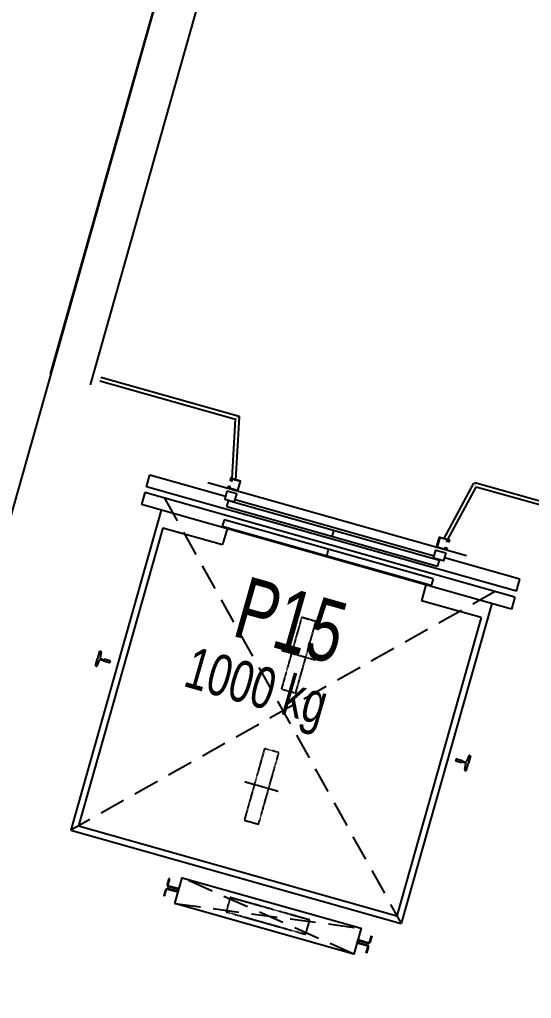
# Model space of a CAD drawing. Header units: millimetres. Extents: x -361681467 to 361175952, y -1292982 to 1550216.
# Drawn here: x -48362 to -45886, y 131480 to 136219 of the extents above; entities that cross this region are included whole.
import ezdxf
from ezdxf.enums import TextEntityAlignment as Align
from ezdxf.xclip import XClip

# ---------------------------------------------------------------- set-up
doc = ezdxf.new("R2010")
doc.units = ezdxf.units.MM
doc.header["$MEASUREMENT"] = 0
doc.header["$XCLIPFRAME"] = 0
for name, pattern in [('CENTERX2', [4, 2.5, -0.5, 0.5, -0.5]), ('HIDDEN', [0.375, 0.25, -0.125]), ('PHANTOMX2', [5, 2.5, -0.5, 0.5, -0.5, 0.5, -0.5])]:
    doc.linetypes.add(name, pattern=pattern)
doc.layers.add('KT-Kich thuoc', color=159, linetype='Continuous', lineweight=18)
for name, color, linetype in [('KT-Net manh', 139, 'Continuous'), ('KT-Noi that', 32, 'Continuous'), ('Xref_NT1+NT2_MBDV Cot vach_220729$0$ccu12-Thay', 7, 'Continuous'), ('Xref_NT1+NT2_MBDV Cot vach_220729$0$KT-Text', 7, 'Continuous'), ('Xref_NT1+NT2_MBDV Cot vach_220729$0$KT-Tuong', 1, 'Continuous'), ('Xref_ST_MBDV Cot vach 30.7.2022$0$KT-Text', 7, 'Continuous')]:
    doc.layers.add(name, color=color, linetype=linetype)
doc.styles.add('Xref_NT1+NT2_MBDV Cot vach_220729$0$Arial', font='arial.ttf', dxfattribs={"width": 0.7})

# ---------------------------------------------------------------- blocks, each defined once
blk = doc.blocks.new('TM KHACH CH (NT2)')
at = {"layer": 'KT-Net manh'}
for p, q in [((2832, 100), (2832, -583.1)), ((2850, 100), (2850, -595.3)), ((2500, -537.5), (2500, -1837.5)), ((2550, -644.8), (2832, -583.1)), ((2550, -663.3), (2847, -598.3)), ((2847, -595.3), (2847, -598.3)), ((2850, -595.3), (2847, -595.3)), ((2550, -1711.7), (2847, -1776.7)), ((2550, -1730.2), (2832, -1791.9)), ((2832, -2525), (2832, -1791.9)), ((2847, -1779.7), (2847, -1776.7)), ((2850, -1779.7), (2847, -1779.7)), ((2850, -2525), (2850, -1779.7))]:
    blk.add_line(p, q, dxfattribs=at)
at = {"layer": 'KT-Net manh', "const_width": 2}
for points in [[(2847, -595.3), (2832, -583.1)], [(2847, -1779.7), (2832, -1791.9)]]:
    blk.add_lwpolyline(points, dxfattribs=at)
at = {"layer": 'KT-Net manh', "ltscale": 2}
for points in [[(2510, -637.5), (2500, -637.5), (2500, -687.5), (2550, -687.5), (2550, -637.5), (2540, -637.5), (2540, -647.5), (2541.6, -647.5), (2541.6, -639.1), (2548.4, -639.1), (2548.4, -685.9), (2501.6, -685.9), (2501.6, -639.1), (2508.4, -639.1), (2508.4, -647.5), (2510, -647.5)], [(2510, -1737.5), (2500, -1737.5), (2500, -1687.5), (2550, -1687.5), (2550, -1737.5), (2540, -1737.5), (2540, -1727.5), (2541.6, -1727.5), (2541.6, -1735.9), (2548.4, -1735.9), (2548.4, -1689.1), (2501.6, -1689.1), (2501.6, -1735.9), (2508.4, -1735.9), (2508.4, -1727.5), (2510, -1727.5)]]:
    blk.add_lwpolyline(points, close=True, dxfattribs=at)
at = {"layer": 'KT-Noi that', "linetype": 'Continuous'}
for p, q in [((1497.5, -260.5, 0), (1497.5, -255.5, 0)), ((1497.5, -255.5, 0), (1535, -255.5, 0)), ((1500.5, -263.5, 0), (1530, -266.6, 0)), ((1533, -283.4, 0), (1533, -269.6, 0)), ((1572.5, -255.5, 0), (1535, -255.5, 0)), ((1537.1, -283.4, 0), (1537.1, -269.6, 0)), ((1569.5, -263.5, 0), (1540.1, -266.6, 0)), ((1572.5, -260.5, 0), (1572.5, -255.5, 0)), ((1530, -316.5, 0), (1530, -287.5, 0)), ((1531, -317.5, 0), (1535, -317.5, 0)), ((1539, -317.5, 0), (1535, -317.5, 0)), ((1540, -316.5, 0), (1540, -287.5, 0)), ((516.5, -877.5, 0), (545.6, -877.5, 0)), ((516.5, -880.7, 0), (516.5, -877.5, 0)), ((516.5, -880.7, 0), (545.6, -880.7, 0)), ((551.8, -931.3, 0), (551.8, -886.9, 0)), ((555, -931.3, 0), (555, -886.9, 0)), ((565, -931.3, 0), (565, -886.9, 0)), ((568.2, -931.3, 0), (568.2, -886.9, 0)), ((603.5, -877.5, 0), (574.4, -877.5, 0)), ((603.5, -880.7, 0), (574.4, -880.7, 0)), ((603.5, -880.7, 0), (603.5, -877.5, 0)), ((558, -934.3, 0), (562, -934.3, 0)), ((558, -937.5, 0), (562, -937.5, 0)), ((551.8, -1843.7, 0), (551.8, -1888.1, 0)), ((555, -1843.7, 0), (555, -1888.1, 0)), ((558, -1837.5, 0), (562, -1837.5, 0)), ((558, -1840.7, 0), (562, -1840.7, 0)), ((565, -1843.7, 0), (565, -1888.1, 0)), ((568.2, -1843.7, 0), (568.2, -1888.1, 0)), ((516.5, -1894.3, 0), (545.6, -1894.3, 0)), ((603.5, -1894.3, 0), (574.4, -1894.3, 0)), ((516.5, -1897.5, 0), (545.6, -1897.5, 0)), ((603.5, -1897.5, 0), (574.4, -1897.5, 0)), ((1530, -2058.5, 0), (1530, -2087.5, 0)), ((1531, -2057.5, 0), (1535, -2057.5, 0)), ((1539, -2057.5, 0), (1535, -2057.5, 0)), ((1540, -2058.5, 0), (1540, -2087.5, 0)), ((1497.5, -2114.5, 0), (1497.5, -2119.5, 0)), ((1497.5, -2119.5, 0), (1535, -2119.5, 0)), ((1500.5, -2111.5, 0), (1529.9, -2108.4, 0)), ((1532.9, -2091.6, 0), (1532.9, -2105.4, 0)), ((1572.5, -2119.5, 0), (1535, -2119.5, 0)), ((1537.1, -2091.6, 0), (1537.1, -2105.4, 0)), ((1569.5, -2111.5, 0), (1540.1, -2108.4, 0)), ((1572.5, -2114.5, 0), (1572.5, -2119.5, 0))]:
    blk.add_line(p, q, dxfattribs=at)
at = {"layer": 'KT-Noi that', "linetype": 'Continuous', "ltscale": 2}
for p, q in [((2310, -2117.5, 0), (2310, -257.5, 0)), ((2370, -257.5, 0), (2310, -257.5, 0)), ((2370, -2117.5, 0), (2370, -257.5, 0)), ((2400, -2117.5, 0), (2400, -257.5, 0)), ((2400, -257.5, 0), (2460, -257.5, 0)), ((2460, -257.5, 0), (2460, -637.5, 0)), ((700, -356.5, 0), (700, -2018.5, 0)), ((2310, -356.5, 0), (700, -356.5, 0)), ((730, -387.5, 0), (730, -1987.5, 0)), ((2230, -387.5, 0), (730, -387.5, 0)), ((2230, -387.5, 0), (2230, -687.5, 0)), ((2314, -1712.5, 0), (2314, -662.5, 0)), ((2348, -662.5, 0), (2314, -662.5, 0)), ((2348, -1712.5, 0), (2348, -662.5, 0)), ((2411, -1717.5, 0), (2411, -657.5, 0)), ((2411, -657.5, 0), (2441.3, -657.5, 0)), ((2441.3, -1717.5, 0), (2441.3, -657.5, 0)), ((2310, -687.5, 0), (2230, -687.5, 0)), ((2455, -1687.5, 0), (2455, -687.5, 0)), ((2314, -1187.5, 0), (2348, -1187.5, 0)), ((2411, -1187.5, 0), (2441.3, -1187.5, 0)), ((2230, -1987.5, 0), (2230, -1687.5, 0)), ((2310, -1687.5, 0), (2230, -1687.5, 0)), ((2348, -1712.5, 0), (2314, -1712.5, 0)), ((2411, -1717.5, 0), (2441.3, -1717.5, 0)), ((2460, -2117.5, 0), (2460, -1737.5, 0)), ((2230, -1987.5, 0), (730, -1987.5, 0)), ((2310, -2018.5, 0), (700, -2018.5, 0)), ((2370, -2117.5, 0), (2310, -2117.5, 0)), ((2400, -2117.5, 0), (2460, -2117.5, 0))]:
    blk.add_line(p, q, dxfattribs=at)
at = {"layer": 'KT-Noi that', "linetype": 'HIDDEN', "ltscale": 500}
for p, q in [((2370, -356.5, 0), (700, -2018.5, 0)), ((2370, -2018.5, 0), (700, -356.5, 0)), ((495, -937.5, 0), (625, -1837.5, 0)), ((495, -1837.5, 0), (625, -937.5, 0))]:
    blk.add_line(p, q, dxfattribs=at)
at = {"layer": 'KT-Noi that', "linetype": 'CENTERX2'}
for p, q in [((1155, -1101.5, 0), (1155, -1270.8, 0)), ((1815, -1101.5, 0), (1815, -1270.8, 0))]:
    blk.add_line(p, q, dxfattribs=at)
at = {"layer": 'KT-Noi that', "linetype": 'Continuous', "ltscale": 2, "elevation": 0}
for points in [[(2485, -637.5), (2445, -637.5), (2445, -687.5), (2485, -687.5)], [(495, -937.5), (625, -937.5), (625, -1837.5), (495, -1837.5)], [(2485, -1737.5), (2445, -1737.5), (2445, -1687.5), (2485, -1687.5)]]:
    blk.add_lwpolyline(points, close=True, dxfattribs=at)
at = {"layer": 'KT-Noi that', "linetype": 'PHANTOMX2', "elevation": 0}
for points in [[(975, -1151.5), (975, -1223.5), (1335, -1223.5), (1335, -1151.5)], [(1635, -1151.5), (1635, -1223.5), (1995, -1223.5), (1995, -1151.5)], [(524, -1187.5), (524, -1587.5), (596, -1587.5), (596, -1187.5)]]:
    blk.add_lwpolyline(points, close=True, dxfattribs=at)
at = {"layer": 'KT-Noi that', "linetype": 'Continuous'}
for centre, radius, start, end in [((1500.5, -260.5, 0), 3, 179.9996, 269.9996), ((1530, -269.6, 0), 3, 359.9996, 89.9996), ((1527.7, -282.8, 0), 5.25, 295.6694, 353.3169), ((1540.1, -269.6, 0), 3, 89.9996, 179.9996), ((1542.3, -282.8, 0), 5.25, 186.6824, 244.3299), ((1569.5, -260.5, 0), 3, 269.9996, 359.9996), ((1531, -316.5, 0), 1, 179.9996, 269.9996), ((1539, -316.5, 0), 1, 269.9996, 359.9996), ((545.6, -886.9, 0), 9.4, 359.9996, 89.9996), ((545.6, -886.9, 0), 6.2, 359.9996, 89.9996), ((574.4, -886.9, 0), 9.4, 89.9996, 179.9996), ((574.4, -886.9, 0), 6.2, 89.9996, 179.9996), ((558, -931.3, 0), 6.2, 179.9996, 269.9996), ((558, -931.3, 0), 3, 179.9996, 269.9996), ((562, -931.3, 0), 6.2, 269.9996, 359.9996), ((562, -931.3, 0), 3, 269.9996, 359.9996), ((558, -1843.7, 0), 6.2, 89.9996, 179.9996), ((558, -1843.7, 0), 3, 89.9996, 179.9996), ((562, -1843.7, 0), 6.2, 359.9996, 89.9996), ((562, -1843.7, 0), 3, 359.9996, 89.9996), ((545.6, -1888.1, 0), 6.2, 269.9996, 359.9996), ((545.6, -1888.1, 0), 9.4, 269.9996, 359.9996), ((574.4, -1888.1, 0), 9.4, 179.9996, 269.9996), ((574.4, -1888.1, 0), 6.2, 179.9996, 269.9996), ((1531, -2058.5, 0), 1, 89.9996, 179.9996), ((1539, -2058.5, 0), 1, 359.9996, 89.9996), ((1500.5, -2114.5, 0), 3, 89.9996, 179.9996), ((1529.9, -2105.4, 0), 3, 269.9996, 359.9996), ((1527.7, -2092.2, 0), 5.25, 6.6824, 64.3299), ((1542.3, -2092.2, 0), 5.25, 115.6694, 173.3169), ((1540.1, -2105.4, 0), 3, 179.9996, 269.9996), ((1569.5, -2114.5, 0), 3, 359.9996, 89.9996)]:
    blk.add_arc(centre, radius, start, end, dxfattribs=at)
blk = doc.blocks.new('STTT2')
at = {"layer": 'Xref_NT1+NT2_MBDV Cot vach_220729$0$KT-Text', "extrusion": (-7.84266e-08, 2.27976e-08, 1), "style": 'Xref_NT1+NT2_MBDV Cot vach_220729$0$Arial', "oblique": 360, "width": 0.7}
blk.add_text('P15', height=300, rotation=344.2212, dxfattribs=at).set_placement((-58120.5, 96779.5, 0), align=Align.CENTER)
at = {"layer": 'Xref_NT1+NT2_MBDV Cot vach_220729$0$KT-Text', "style": 'Xref_NT1+NT2_MBDV Cot vach_220729$0$Arial', "width": 0.7}
blk.add_text('1000 kg', height=200, rotation=344, dxfattribs=at).set_placement((-58272.2, 96510.6, 0), align=Align.CENTER)
blk = doc.blocks.new('ĂERWER')
at = {"layer": 'Xref_ST_MBDV Cot vach 30.7.2022$0$KT-Text'}
blk.add_blockref('STTT2', (0, 0), dxfattribs=at)

msp = doc.modelspace()

# ---------------------------------------------------------------- linework, layer by layer
at = {"layer": 'Xref_NT1+NT2_MBDV Cot vach_220729$0$ccu12-Thay', "elevation": 0}
msp.add_lwpolyline([(-45736, 143264.4), (-45736, 143264.4), (-46562, 140340.9), (-49054.2, 131521.3), (-47707, 131140.6), (-50005.7, 123005.5, 0.5292), (-45799, 117936), (-33490.5, 119102.9, 0.308212), (-30026.9, 121997.7)], format="xyb", dxfattribs=at)
at = {"layer": 'Xref_NT1+NT2_MBDV Cot vach_220729$0$KT-Tuong', "ltscale": 0.5}
for p, q in [((-48211.3, 134504.5, 0), (-47395.5, 137391.4, 0)), ((-48018.8, 134450.1, 0), (-47203, 137337, 0))]:
    msp.add_line(p, q, dxfattribs=at)

# ---------------------------------------------------------------- block references
at = {"layer": 'KT-Kich thuoc', "rotation": 74.22122041141273}
msp.add_blockref('TM KHACH CH (NT2)', (-48647.8, 131718.2, 0), dxfattribs=at)
at = {"layer": 'Xref_ST_MBDV Cot vach 30.7.2022$0$KT-Text'}
ref = msp.add_blockref('ĂERWER', (11030.6, 36387.8, 0), dxfattribs=at)
XClip(ref).set_block_clipping_path([(-68386.9962720552, 66636.7080194257), (-6412.4840393438, 161649.3345533696)])

doc.saveas('drawing.dxf')
